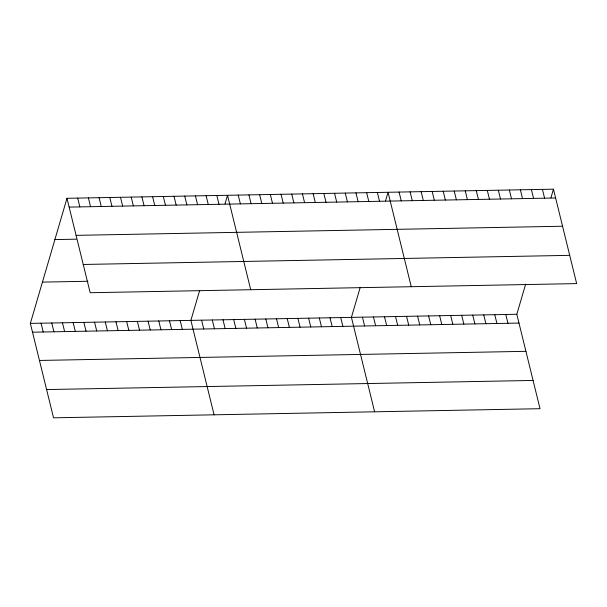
<?xml version="1.0" encoding="UTF-8"?>
<svg xmlns="http://www.w3.org/2000/svg" width="607" height="607" viewBox="0 0 607 607"><rect width="100%" height="100%" fill="white"/><g stroke="black" fill="none" stroke-linecap="round" stroke-linejoin="round"><path stroke-width="0.91" d="M525.639 284.175L516.823 314.274L540.018 408.701L53.545 417.821L30.35 323.394L66.982 198.299L553.455 189.179L576.65 283.606L90.177 292.726L66.982 198.299M199.703 290.283L190.886 320.382L214.081 414.809M225 203.891L227.519 195.287L250.714 289.714M360.239 287.27L351.423 317.378L374.618 411.804M385.536 200.879L388.055 192.282L411.25 286.709M550.936 197.783L553.455 189.179M69.145 207.101L555.617 197.981M76.087 235.357L562.56 226.236M54.896 239.583L76.3 239.181M83.242 264.47L569.707 255.35M42.437 282.111L87.924 281.261M30.35 323.394L516.823 314.274M32.512 332.196L518.985 323.076M39.455 360.452L525.92 351.332M46.602 389.565L533.075 380.445M542.43 189.384L544.593 198.193M531.406 189.596L533.568 198.398M520.374 189.801L522.536 198.603M509.349 190.006L511.511 198.808M498.324 190.211L500.487 199.02M487.3 190.423L489.462 199.225M476.267 190.628L478.43 199.43M505.79 314.479L507.953 323.281M465.243 190.833L467.405 199.635M494.766 314.684L496.928 323.493M454.218 191.038L456.381 199.84M483.741 314.896L485.904 323.698M443.193 191.251L445.348 200.052M472.716 315.101L474.879 323.903M432.161 191.455L434.324 200.257M461.684 315.306L463.847 324.108M421.137 191.66L423.299 200.462M450.66 315.511L452.822 324.313M410.112 191.865L412.274 200.667M439.635 315.723L441.797 324.525M399.08 192.078L401.242 200.879M428.61 315.928L430.773 324.73M417.578 316.133L419.741 324.935M377.357 192.48L379.519 201.281M406.553 316.338L408.716 325.14M366.651 192.685L368.813 201.486M395.529 316.55L397.691 325.352M355.952 192.882L358.115 201.683M384.504 316.755L386.659 325.557M345.246 193.087L347.409 201.888M373.472 316.96L375.634 325.762M334.548 193.284L336.703 202.085M362.447 317.165L364.61 325.967M323.842 193.481L326.005 202.29M313.144 193.686L315.299 202.488M340.717 317.575L342.879 326.376M302.438 193.883L304.6 202.685M330.018 317.772L332.181 326.574M291.732 194.088L293.894 202.89M319.312 317.977L321.475 326.778M281.033 194.286L283.196 203.087M308.614 318.174L310.776 326.976M270.327 194.49L272.49 203.292M297.908 318.379L300.07 327.181M259.629 194.688L261.792 203.489M287.21 318.576L289.372 327.378M248.923 194.885L251.086 203.694M276.504 318.781L278.666 327.583M238.225 195.09L240.387 203.891M265.805 318.978L267.96 327.78M255.099 319.176L257.262 327.985M216.82 195.492L218.983 204.293M244.393 319.381L246.556 328.182M206.114 195.689L208.277 204.491M233.695 319.578L235.857 328.379M195.416 195.894L197.578 204.696M222.989 319.783L225.151 328.584M184.71 196.091L186.873 204.893M212.291 319.98L214.453 328.782M174.012 196.296L176.174 205.098M201.585 320.185L203.747 328.986M163.306 196.493L165.468 205.295M152.607 196.691L154.77 205.5M180.18 320.587L182.343 329.389M141.901 196.896L144.064 205.697M169.482 320.784L171.644 329.586M131.203 197.093L133.365 205.894M158.776 320.982L160.938 329.783M120.497 197.298L122.66 206.099M148.078 321.186L150.24 329.988M109.799 197.495L111.954 206.297M137.372 321.384L139.534 330.185M99.093 197.7L101.255 206.501M126.673 321.589L128.836 330.39M88.394 197.897L90.549 206.699M115.967 321.786L118.13 330.587M77.688 198.094L79.851 206.904M105.269 321.991L107.431 330.792M94.563 322.188L96.725 330.99M83.865 322.385L86.027 331.194M73.159 322.59L75.321 331.392M62.46 322.787L64.623 331.589M51.754 322.992L53.917 331.794M41.056 323.19L43.211 331.991"/></g></svg>
